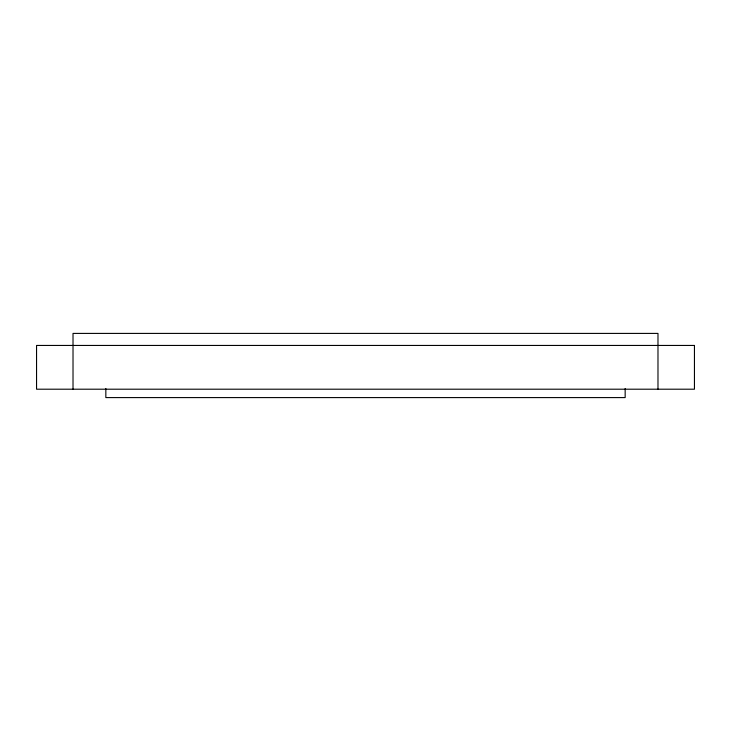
<?xml version="1.0" encoding="UTF-8"?>
<svg xmlns="http://www.w3.org/2000/svg" width="731" height="731" viewBox="0 0 731 731"><rect width="100%" height="100%" fill="white"/><g stroke="black" fill="none" stroke-linecap="round" stroke-linejoin="round"><path stroke-width="1.1" d="M657.982 389.203L657.982 333.409L73.018 333.409L73.018 389.203M625.16 388.526L625.16 397.591L105.84 397.591L105.84 388.526M694.45 345.443L36.55 345.443L36.55 389.203L694.45 389.203L694.45 345.443"/></g></svg>
